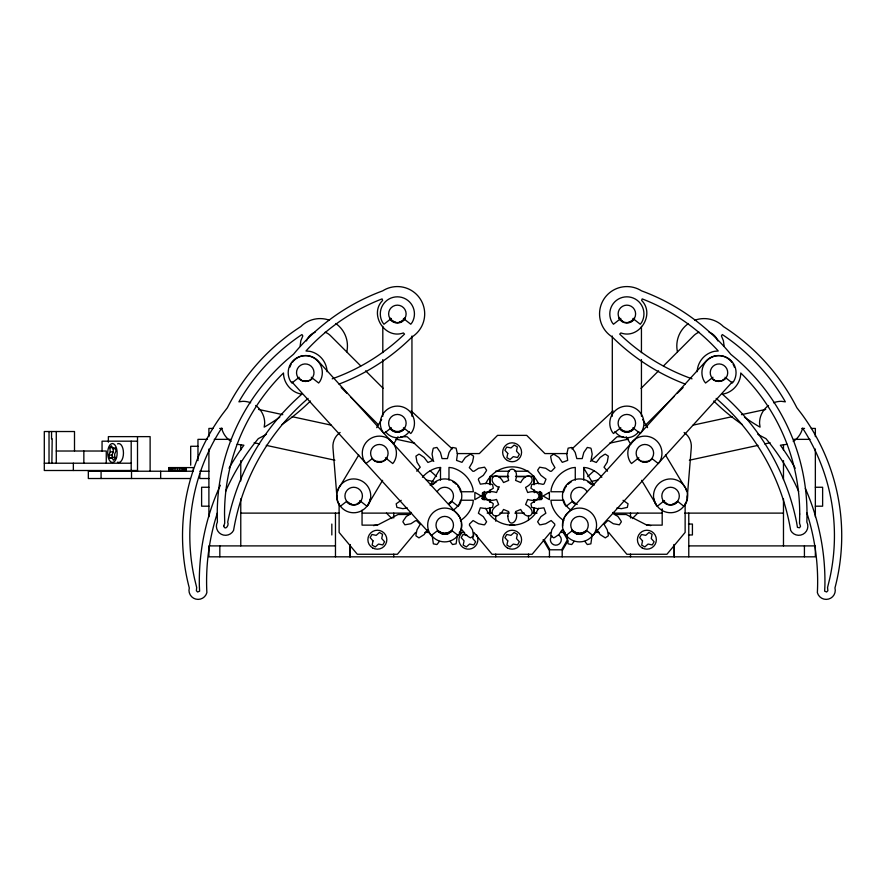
<?xml version="1.0" encoding="UTF-8"?>
<svg xmlns="http://www.w3.org/2000/svg" width="886" height="886" viewBox="0 0 886 886"><rect width="100%" height="100%" fill="white"/><g stroke="black" fill="none" stroke-linecap="round" stroke-linejoin="round"><path stroke-width="1.33" d="M489.903 484.509L489.903 476.325L508.752 476.325M534.336 484.509L534.336 476.325L515.486 476.325M687.27 497.356L691.29 447.618A16.756 16.756 0 0 0 684.114 432.479M432.158 535.421L433.365 543.838L436.931 544.547L439.39 541.401M566.929 535.421L568.136 543.838L571.703 544.547L574.15 541.401M300.155 345.905L300.83 340.733L302.824 335.927L301.938 334.565L301.019 335.163A201.753 201.753 0 0 0 240.339 399.331L238.888 401.845L242.853 401.314A21.851 21.851 0 0 1 250.683 402.765M473.633 534.313L472.77 538.544L475.638 541.767L473.811 544.923L469.58 544.059L466.346 546.928L463.19 545.1L464.065 540.87L461.196 537.636L463.013 534.491L467.243 535.354M613.134 512.363L613.5 513.526L618.074 516.627L620.82 520.68L621.374 521.788L619.358 524.811L613.333 523.737L608.704 520.702L607.497 520.802L604.053 524.357L607.242 529.817L608.239 534.612L608.317 535.842L605.293 537.868L600.143 534.568L596.732 529.662M576.321 534.114L577.251 533.328L582.534 533.693M111.824 458.239L109.72 458.239L108.812 455.083L110.252 451.849L109.809 447.618L111.392 445.802L113.009 448.659L115.114 448.659M112.577 457.187L111.968 455.083L113.397 451.849L112.965 447.618L109.809 447.618M567.937 540.814L562.2 550.749L562.2 556.829M339.316 487.378L358.741 454.994M376.694 427.661L381.656 419.399M393.772 443.808L398.013 436.754M368.044 504.621L382.619 480.334M430.175 485.306L440.707 467.786M415.6 532.42L397.393 554.271L357.324 554.271L339.116 532.42L339.116 503.813M550.372 532.42L532.154 554.271L492.084 554.271L473.877 532.42M427.517 529.662L424.106 534.568L418.956 537.868L415.933 535.842L416.01 534.612L416.996 529.817L420.197 524.357L416.752 520.802L415.545 520.702L410.916 523.737L404.891 524.811L402.875 521.788L403.418 520.68L406.165 516.627L410.75 513.526L411.115 512.363M416.752 471.197L420.23 467.199L416.996 462.171L415.933 456.146L418.956 454.13L420.053 454.684L424.106 457.431L427.938 462.47L432.534 460.642L433.088 459.568L432.058 454.13L432.977 449.324L433.365 448.161L436.931 447.452L440.442 452.469L442.048 458.594L447.43 458.594L449.036 452.469L451.727 448.382L452.547 447.452L456.113 448.161L457.42 454.13L456.567 460.41L461.96 462.337L465.371 457.431L470.532 454.13L473.556 456.146L473.467 457.386L472.482 462.171L469.292 467.642L472.725 471.197L473.932 471.297L478.562 468.262L484.587 467.188L486.602 470.211L486.06 471.319L483.313 475.361L478.728 478.473L478.362 479.625L480.334 484.166L486.602 483.313L491.409 484.232L492.583 484.631L493.292 488.197L488.275 491.697L482.438 492.97L482.15 498.685L488.275 500.302L492.361 502.993L493.292 503.802L492.583 507.368L486.602 508.686L480.334 507.822L478.407 513.227L483.313 516.627L486.602 521.788L484.587 524.811L483.357 524.722L478.562 523.737L473.091 520.547L469.536 523.991L469.436 525.199L472.482 529.817L473.556 535.842L470.532 537.868L469.425 537.315L465.371 534.568L462.259 529.994L461.108 529.618M641.01 388.422L658.608 370.813M663.503 365.929L693.816 335.606A14.575 14.575 0 0 1 699.143 332.217M644.986 425.645L674.324 396.308M677.258 393.373L683.128 387.503M632.316 518.576L637.787 513.116M571.979 448.936L613.101 410.894M590.441 461.396L617.088 436.754L623.622 436.754M587.706 476.568L594.074 470.765M441.704 533.693L446.998 533.328L447.917 534.114M299.213 377.259L291.859 383.018L290.475 381.213A17.078 17.078 0 0 1 305.26 355.607A17.078 17.078 0 0 1 320.045 381.213L318.661 383.018L311.307 377.259M391.324 318.473L383.97 324.232L382.586 322.438A17.078 17.078 0 0 1 397.371 296.821A17.078 17.078 0 0 1 412.156 322.438L410.772 324.232L403.418 318.473M391.346 427.75L383.981 433.509L382.608 431.715A17.078 17.078 0 0 1 397.393 406.098A17.078 17.078 0 0 1 412.178 431.715L410.794 433.509L403.44 427.75M372.253 458.605L365.951 463.544L364.567 461.75A17.078 17.078 0 0 1 379.352 436.133A17.078 17.078 0 0 1 394.137 461.75L392.753 463.544L385.399 457.785M346.581 501.398L340.279 506.338L338.895 504.533A17.078 17.078 0 0 1 353.68 478.927A17.078 17.078 0 0 1 368.465 504.533L367.081 506.338L359.727 500.579M620.82 318.473L613.466 324.232L612.082 322.438A17.078 17.078 0 0 1 626.867 296.821A17.078 17.078 0 0 1 641.663 322.438L640.279 324.232L632.914 318.473M437.64 530.537L431.338 535.476L429.954 533.671A17.078 17.078 0 0 1 444.739 508.066A17.078 17.078 0 0 1 459.524 533.671L458.14 535.476L451.838 530.537M620.809 427.75L613.455 433.509L612.071 431.715A17.078 17.078 0 0 1 626.856 406.098A17.078 17.078 0 0 1 641.641 431.715L640.257 433.509L632.903 427.75M712.942 377.259L705.577 383.018L704.193 381.213A17.078 17.078 0 0 1 718.989 355.607A17.078 17.078 0 0 1 733.774 381.213L732.39 383.018L725.036 377.259M572.411 501.398L566.099 506.338L564.725 504.533A17.078 17.078 0 0 1 570.019 481.807A17.078 17.078 0 0 1 593.055 485.606M638.839 457.785L631.485 463.544L630.101 461.75A17.078 17.078 0 0 1 644.886 436.133A17.078 17.078 0 0 1 659.682 461.75L658.298 463.544L651.985 458.605M572.411 530.537L566.099 535.476L564.725 533.671A17.078 17.078 0 0 1 579.51 508.066A17.078 17.078 0 0 1 594.296 533.671L592.911 535.476L586.61 530.537M664.522 500.579L657.157 506.338L655.784 504.533A17.078 17.078 0 0 1 670.569 478.927A17.078 17.078 0 0 1 685.354 504.533L683.97 506.338L677.668 501.398M793.225 441.405C797.921 438.426 801.276 433.564 802.583 428.182L804.455 431.05A197.711 197.711 0 0 1 829.728 578.613L827.557 587.54L827.867 590.74L826.627 591.992L824.644 591.172L824.899 585.867A230.393 230.393 0 0 0 805.341 488.474M401.203 500.302L396.186 503.802L396.895 507.368L402.875 508.686L407.316 507.955M373.582 525.631A14.575 14.575 0 0 1 377.358 525.132L398.058 514.5L409.974 514.5M113.009 448.659L115.125 447.795L116.033 450.952L114.604 454.186L115.036 458.416L113.452 460.233L111.835 457.375L109.72 458.239M451.771 531.478L444.739 533.516L437.706 531.478M586.543 531.478L579.51 533.516L572.478 531.478M609.601 443.199L628.44 439.124M693.029 425.147L732.058 416.697M741.471 414.659L765.703 409.421M591.128 481.486L597.851 480.035M689.352 460.222L757.984 445.37M764.718 443.919L770.1 442.756M787.045 444.285L780.344 445.226A230.393 230.393 0 0 1 795.196 468.24M212.939 428.436L208.897 428.436L208.897 436.632M219.695 428.436L222.386 428.436M801.863 428.436L804.554 428.436M811.299 428.436L815.353 428.436L815.353 436.632M400.627 436.754L407.161 436.754L433.797 461.396M207.534 439.356L197.966 439.356L197.966 460.609M214.213 439.356L230.482 439.356M793.767 439.356L810.037 439.356M137.507 441.184L102.056 441.184L102.056 451.018M197.966 446.278L190.689 446.278L190.689 465.216M56.283 451.018L106.265 451.018L106.265 463.212M110.252 451.849L113.397 451.849M457.287 453.577L479.337 453.577L497.555 435.369L526.694 435.369L544.901 453.577L566.962 453.577M108.812 455.083L111.968 455.083M111.835 457.375L114.992 457.375M44.3 463.212L131.194 463.212M168.827 467.586L193.336 467.586L193.336 471.23L88.334 471.23L88.334 478.518L190.346 478.518M137.507 470.499L44.3 470.499L44.3 431.526L74.502 431.526L74.502 450.819M199.793 471.23L208.897 471.23M495.518 471.23L509.361 471.23M514.877 471.23L528.732 471.23M493.004 476.69L490.268 476.69L490.268 484.786M498.464 476.69L508.021 476.69M516.217 476.69L525.786 476.69M531.246 476.69L533.981 476.69L533.981 484.786M208.897 478.518L199.793 478.518L199.793 473.656M208.897 487.256L201.609 487.256L201.609 506.194L208.897 506.194M815.353 487.256L822.629 487.256L822.629 506.194L815.353 506.194M481.851 498.552L484.443 498.552M539.807 498.552L542.398 498.552M241.225 513.116L339.438 513.116M362.308 513.116L411.514 513.116M487.167 513.116L491.719 513.116M499.826 513.116L509.395 513.116M514.855 513.116L524.412 513.116M532.53 513.116L537.071 513.116M612.735 513.116L661.942 513.116M684.8 513.116L783.025 513.116M614.264 514.5L626.18 514.5L646.891 525.132A14.575 14.575 0 0 1 650.656 525.631M688.444 524.047L692.42 524.047L692.42 534.967L688.444 534.967M377.358 525.132L362.053 525.132L362.053 510.181M646.891 525.132L662.185 525.132L662.185 508.819M424.87 532.42L428.846 532.42M459.313 532.42L464.607 532.42M560.96 532.42L564.936 532.42M595.403 532.42L599.379 532.42M335.473 545.898L208.897 545.898L208.897 556.829L815.353 556.829L815.353 545.898L688.776 545.898M237.204 444.285L243.905 445.226A230.393 230.393 0 0 0 229.042 468.24M258.546 409.421L282.767 414.659M292.192 416.697L331.209 425.147M395.798 439.124L414.637 443.199M254.149 442.756L259.532 443.919M266.265 445.37L334.886 460.222M426.387 480.035L433.121 481.486M563.142 529.618L561.979 529.994L558.878 534.568L554.824 537.315L553.717 537.868L550.693 535.842L551.768 529.817L554.802 525.199L554.702 523.991L551.147 520.547L545.687 523.737L540.892 524.722L539.663 524.811L537.636 521.788L540.936 516.627L545.842 513.227L543.915 507.822L537.647 508.686L531.666 507.368L530.958 503.802L531.888 502.993L535.975 500.302L542.099 498.685L541.811 492.97L535.975 491.697L530.958 488.197L531.666 484.631L532.84 484.232L537.647 483.313L543.074 484.354L544.159 483.8L545.975 479.193L540.936 475.361L538.19 471.319L537.636 470.211L539.663 467.188L545.687 468.262L550.306 471.297L551.513 471.197L554.957 467.642L551.768 462.171L550.782 457.386L550.693 456.146L553.717 454.13L558.878 457.431L562.278 462.337L567.682 460.41L566.818 454.13L568.136 448.161L571.703 447.452L572.511 448.382L575.202 452.469L576.819 458.594L582.202 458.594L583.808 452.469L587.307 447.452L590.873 448.161L591.272 449.324L592.191 454.13L591.15 459.568L591.704 460.642L596.311 462.47L600.143 457.431L604.186 454.684L605.293 454.13L608.317 456.146L607.242 462.171L604.019 467.199L607.497 471.197M616.933 507.955L621.374 508.686L627.343 507.368L628.052 503.802L623.035 500.302M231.024 441.405C226.318 438.426 222.962 433.564 221.666 428.182L219.794 431.05A197.711 197.711 0 0 0 194.521 578.613L196.681 587.54L196.382 590.74L197.622 591.992L199.605 591.172L199.35 585.867A230.393 230.393 0 0 1 220.37 485.218M451.838 501.398L458.14 506.338L459.524 504.533A17.078 17.078 0 0 0 454.23 481.807A17.078 17.078 0 0 0 431.194 485.606M430.175 470.765L436.543 476.568M411.137 410.894L452.27 448.936M360.746 365.929L330.423 335.606A14.575 14.575 0 0 0 325.107 332.217M365.63 370.813L383.239 388.422M341.121 387.503L346.991 393.373M350.9 397.282L378.289 424.671M386.462 513.116L391.922 518.576M608.649 532.42L626.856 554.271L666.925 554.271L685.133 532.42L685.133 503.813M584.86 541.401L587.307 544.547L590.873 543.838L592.081 535.421M450.099 541.401L452.547 544.547L456.113 543.838L457.32 535.421M665.508 454.994L684.933 487.378M642.594 419.399L647.555 427.661M626.236 436.754L630.467 443.808M641.63 480.334L656.194 504.621M583.542 467.786L594.074 485.306M564.116 531.977L567.306 537.503M562.953 531.855L567.483 539.707L561.658 549.796L550.007 549.796L544.17 539.707M543.085 539.707L549.453 550.749L549.453 556.829M724.095 345.905L723.408 340.733L721.414 335.927L722.312 334.565L723.22 335.163A201.753 201.753 0 0 1 783.9 399.331L785.361 401.845L781.386 401.314A21.851 21.851 0 0 0 773.556 402.765M336.979 497.356L332.948 447.618A16.756 16.756 0 0 1 340.135 432.479M815.353 449.047L815.353 516.837M804.422 545.898L804.422 556.829M783.479 444.672L783.479 449.988M783.479 460.609L783.479 479.525M783.479 498.851L783.479 545.898M688.776 513.116L688.776 556.829M641.442 326.347L641.442 352.628M641.442 359.539L641.442 416.254M630.5 513.116L630.5 517.978M630.5 554.06L630.5 556.829M612.304 336.027L612.304 416.254M583.752 480.168L583.752 467.42L587.053 467.852A29.138 29.138 0 0 1 601.827 477.266M575.269 480.168L575.269 467.42L571.968 467.852A29.138 29.138 0 0 0 551.358 488.452L550.926 491.752L563.673 491.752A16.391 16.391 0 0 1 564.803 488.74M534.336 489.958L534.336 492.682M534.336 499.494L534.336 502.218M534.336 507.667L534.336 513.116M533.981 499.626L533.981 502.329M533.981 507.722L533.981 513.116M528.51 515.851L528.51 519.949M528.51 554.093L528.51 556.829M495.728 515.807L495.728 521.189M495.728 554.06L495.728 556.829M490.268 499.626L490.268 502.329M490.268 507.722L490.268 513.116M489.903 489.958L489.903 492.682M489.903 499.494L489.903 502.218M489.903 507.667L489.903 513.116M448.98 480.168L448.98 467.42L452.281 467.852A29.138 29.138 0 0 1 472.88 488.452L473.323 491.752L460.576 491.752A16.391 16.391 0 0 0 459.435 488.74M440.497 480.168L440.497 467.42L437.197 467.852A29.138 29.138 0 0 0 422.423 477.266M411.946 336.027L411.946 416.254M393.749 513.116L393.749 517.978M393.749 554.093L393.749 556.829M382.807 326.347L382.807 352.628M382.807 359.539L382.807 416.254M335.473 513.116L335.473 556.829M331.829 524.047L331.829 534.967M240.77 444.672L240.77 449.988M240.77 460.609L240.77 480.91M240.77 498.851L240.77 545.898M219.828 545.898L219.828 556.829M208.897 449.047L208.897 516.837M186.337 467.586L186.27 471.23M186.093 467.586L186.093 471.23M184.775 467.586L184.775 471.23M183.723 467.586L183.723 471.23M182.438 467.586L182.438 471.23M180.965 467.586L180.965 471.23M179.326 467.586L179.326 471.23M177.565 467.586L177.565 471.23M175.827 467.586L175.827 471.23M174.188 467.586L174.188 471.23M172.692 467.586L172.692 471.23M171.397 467.586L171.397 471.23M170.322 467.586L170.322 471.23M169.514 467.586L169.492 471.23M169.315 467.586L169.315 471.23M169.004 467.586L168.905 471.23M160.654 471.23L160.654 478.518M150.122 471.23L150.122 436.632L108.369 436.632L108.369 442.169M137.507 436.632L137.507 471.23M131.516 471.23L131.516 478.518M131.194 441.184L131.194 470.499M101.082 471.23L101.082 478.518M83.849 451.018L83.849 463.212M73.35 463.212L73.35 470.499M56.283 431.526L56.283 463.212M51.875 463.212L52.185 438.814L51.554 438.814L51.554 431.526M49.029 431.526L49.029 463.212M461.307 522.651A16.756 16.756 0 0 1 459.391 533.261M458.217 535.089A16.756 16.756 0 0 1 432.346 536.407L293.421 383.594A16.756 16.756 0 0 1 292.059 381.877M459.103 516.505A16.756 16.756 0 0 0 457.132 513.869L318.218 361.045A16.756 16.756 0 0 0 292.347 362.363M459.635 517.457A16.756 16.756 0 0 1 461.108 521.577M289.866 367.214A16.756 16.756 0 0 1 291.173 364.201M311.95 379.053A9.104 9.104 0 0 1 299.08 378.444M452.403 530.061A9.104 9.104 0 0 1 438.005 531.257M386.983 458.095A9.104 9.104 0 0 1 372.585 459.302M566.032 535.089A16.756 16.756 0 0 0 591.903 536.407L730.817 383.594A16.756 16.756 0 0 0 732.19 381.877M565.412 534.192A16.756 16.756 0 0 1 563.551 530.238M562.765 525.93A16.756 16.756 0 0 1 562.942 522.651M563.131 521.577A16.756 16.756 0 0 1 564.615 517.457M565.146 516.505A16.756 16.756 0 0 1 567.106 513.869L706.02 361.045A16.756 16.756 0 0 1 731.902 362.363M733.076 364.201A16.756 16.756 0 0 1 734.383 367.214M725.158 378.444A9.104 9.104 0 0 1 712.3 379.053M586.244 531.257A9.104 9.104 0 0 1 571.847 530.061M651.664 459.302A9.104 9.104 0 0 1 637.267 458.095M307.785 380.67A8.373 8.373 0 0 1 303.455 380.858M301.395 380.116A8.373 8.373 0 0 1 299.601 378.854M308.073 398.401A223.106 223.106 0 0 0 233.572 530.404A9.104 9.104 0 0 1 221.29 534.28A9.104 9.104 0 0 1 217.413 522.009A204.998 204.998 0 0 1 287.407 359.373L293.51 354.256A209.041 209.041 0 0 1 382.674 290.863A27.322 27.322 0 0 1 420.407 299.202A27.322 27.322 0 0 1 412.068 336.924A209.041 209.041 0 0 1 338.984 384.103M405.456 318.096A9.104 9.104 0 0 1 389.696 318.794M327.089 371.71A21.851 21.851 0 0 0 309.978 351.343L305.98 350.989L307.951 348.851A201.753 201.753 0 0 1 381.035 299.291L382.065 298.903L382.641 300.42C368.742 314.297 384.945 339.692 403.396 332.937L404.525 334.1L403.739 334.864A201.753 201.753 0 0 1 332.206 378.831M677.114 502.329A9.104 9.104 0 0 1 662.761 500.679M687.314 495.717A16.756 16.756 0 0 1 655.43 503.182M654.987 502.174A16.756 16.756 0 0 1 654.078 499.017M685.465 488.33A16.756 16.756 0 0 1 686.672 491.387M630.799 444.141A16.756 16.756 0 0 1 635.351 439.434M647.201 461.263A8.373 8.373 0 0 1 642.859 461.34M724.637 378.854A8.373 8.373 0 0 1 722.843 380.116M720.794 380.858A8.373 8.373 0 0 1 716.464 380.67M716.165 398.401A223.106 223.106 0 0 1 790.677 530.404A9.104 9.104 0 0 0 802.949 534.28A9.104 9.104 0 0 0 806.836 522.009A204.998 204.998 0 0 0 736.842 359.373L730.74 354.256A209.041 209.041 0 0 0 641.564 290.863A27.322 27.322 0 0 0 603.842 299.202A27.322 27.322 0 0 0 612.182 336.924A209.041 209.041 0 0 0 685.266 384.103M634.553 318.794A9.104 9.104 0 0 1 618.793 318.096M697.149 371.71A21.851 21.851 0 0 1 714.271 351.343L718.258 350.989L716.298 348.851A201.753 201.753 0 0 0 643.203 299.291L642.184 298.903L641.608 300.42C655.507 314.297 639.293 339.692 620.853 332.937L619.724 334.1L620.51 334.864A201.753 201.753 0 0 0 692.032 378.831M498.563 489.205A2.603 2.603 0 0 1 499.228 486.691M306.434 340.922A14.575 14.575 0 0 1 315.139 332.217M409.31 431.515A14.575 14.575 0 0 1 385.432 431.515M806.88 512.983A223.106 223.106 0 0 1 817.368 592.645A9.104 9.104 0 0 0 828.521 599.08A9.104 9.104 0 0 0 834.966 587.927A204.998 204.998 0 0 0 801.686 414.028L796.846 407.715A209.041 209.041 0 0 0 723.441 326.591A27.322 27.322 0 0 0 694.79 320.234M798.674 491.42A223.106 223.106 0 0 0 765.936 438.625A209.041 209.041 0 0 1 757.807 434.262M742.169 424.483A209.041 209.041 0 0 1 713.784 400.993M677.458 351.831A27.322 27.322 0 0 1 688.455 323.523M768.55 405.489A21.851 21.851 0 0 0 759.535 423.176L760.055 427.141L757.541 425.69A201.753 201.753 0 0 1 744.473 417.206M563.861 520.58A29.138 29.138 0 0 1 551.358 503.536L550.926 500.236L563.673 500.236A16.391 16.391 0 0 0 564.803 503.248M709.099 332.217A14.575 14.575 0 0 1 717.815 340.922M638.806 431.515A14.575 14.575 0 0 1 614.939 431.515M370.16 499.017A16.756 16.756 0 0 1 369.252 502.174M368.82 503.182A16.756 16.756 0 0 1 336.924 495.717M337.577 491.387A16.756 16.756 0 0 1 338.784 488.33M217.358 512.983A223.106 223.106 0 0 0 206.87 592.645A9.104 9.104 0 0 1 195.717 599.08A9.104 9.104 0 0 1 189.283 587.927A204.998 204.998 0 0 1 222.552 414.028L227.403 407.715A209.041 209.041 0 0 1 300.808 326.591A27.322 27.322 0 0 1 329.459 320.234M225.565 491.42A223.106 223.106 0 0 1 258.313 438.625A209.041 209.041 0 0 0 266.442 434.262M310.465 400.993A209.041 209.041 0 0 1 282.069 424.483M335.783 323.523A27.322 27.322 0 0 1 346.791 351.831M255.7 405.489A21.851 21.851 0 0 1 264.715 423.176L264.183 427.141L266.697 425.69A201.753 201.753 0 0 0 279.766 417.206M460.388 520.58A29.138 29.138 0 0 0 472.88 503.536L473.323 500.236L460.576 500.236A16.391 16.391 0 0 1 459.435 503.248M541.014 492.195A29.138 29.138 0 0 1 541.014 499.804M538.533 508.309A29.138 29.138 0 0 1 485.716 508.309M483.235 499.804A29.138 29.138 0 0 1 483.235 492.195M485.716 483.69A29.138 29.138 0 0 1 538.533 483.69M509.594 525.354A14.575 14.575 0 0 1 514.655 525.354M577.24 504.444A8.738 8.738 0 0 1 572.566 490.678A8.738 8.738 0 0 1 587.075 491.63M575.313 503.248A8.373 8.373 0 0 1 573.585 501.919M676.483 501.919A8.373 8.373 0 0 1 672.729 504.09M666.372 503.248A8.373 8.373 0 0 1 664.644 501.919M632.781 429.101A8.373 8.373 0 0 1 620.931 429.101M437.163 491.63A8.738 8.738 0 0 1 450.919 489.814A8.738 8.738 0 0 1 449.113 503.569M450.664 501.919A8.373 8.373 0 0 1 448.925 503.248M359.605 501.919A8.373 8.373 0 0 1 357.866 503.248M351.509 504.09A8.373 8.373 0 0 1 347.755 501.919M403.307 429.101A8.373 8.373 0 0 1 391.468 429.101M574.959 503.879A9.104 9.104 0 0 1 573.065 502.44M571.315 510.192A16.391 16.391 0 0 1 565.312 504.189M565.312 487.798A16.391 16.391 0 0 1 566.497 486.015M567.915 484.409A16.391 16.391 0 0 1 571.315 481.807M587.706 481.807A16.391 16.391 0 0 1 591.095 484.409M585.424 531.057A8.373 8.373 0 0 1 573.585 531.057M634.132 318.085A8.373 8.373 0 0 1 629.038 321.983M622.681 321.153A8.373 8.373 0 0 1 619.613 318.085M633.313 429.61A9.104 9.104 0 0 1 620.433 429.61M361.488 500.679A9.104 9.104 0 0 1 347.135 502.329M388.888 439.434A16.756 16.756 0 0 1 393.439 444.141M381.39 461.34A8.373 8.373 0 0 1 377.048 461.263M451.173 502.44A9.104 9.104 0 0 1 449.291 503.879M458.937 504.189A16.391 16.391 0 0 1 452.934 510.192M433.154 484.409A16.391 16.391 0 0 1 436.543 481.807M452.934 481.807A16.391 16.391 0 0 1 456.334 484.409M457.741 486.015A16.391 16.391 0 0 1 458.937 487.798M450.664 531.057A8.373 8.373 0 0 1 438.814 531.057M404.625 318.085A8.373 8.373 0 0 1 399.542 321.983M395.2 321.983A8.373 8.373 0 0 1 390.117 318.085M403.817 429.61A9.104 9.104 0 0 1 390.936 429.61M476.613 534.967A9.469 9.469 0 0 1 473.844 547.459A9.469 9.469 0 0 1 461.163 545.798A9.469 9.469 0 0 1 461.717 533.007M117.506 443.875A9.469 4.74 -90 0 1 123.464 453.023A9.469 4.74 -90 0 1 117.506 462.171M558.568 534.978A5.46 5.46 0 0 1 560.306 542.841A5.46 5.46 0 0 1 552.321 543.893A5.46 5.46 0 0 1 551.967 535.842M350.036 544.536L350.036 556.829L350.036 544.536M484.443 491.497L484.443 499.66L484.443 491.497M539.807 491.497L539.807 499.66L539.807 491.497M674.202 544.536L674.202 556.829L674.202 544.536M507.8 516.228C508.697 530.105 520.182 519.971 515.586 511.576L520.691 509.461C527.879 523.427 539.552 511.754 525.586 504.566L527.702 499.46C542.664 504.256 542.664 487.743 527.702 492.538L525.586 487.422C539.552 480.234 527.879 468.561 520.691 482.538L515.586 480.411C520.381 465.46 503.868 465.46 508.664 480.411L503.547 482.538C496.359 468.561 484.686 480.234 498.663 487.422L496.537 492.538C481.585 487.743 481.585 504.256 496.537 499.46L498.663 504.566C484.686 511.754 496.359 523.427 503.547 509.461L508.664 511.576L507.8 516.228M799.715 514.035L799.526 523.216L800.512 526.284L799.56 527.768L797.455 527.391L796.558 522.153A230.393 230.393 0 0 0 722.721 394.436L722.367 394.137C732.578 392.841 740.762 383.25 740.762 372.995L743.21 375.398A197.711 197.711 0 0 1 799.715 514.035M223.77 525.819C224.601 531.024 229.54 525.597 227.691 522.153A230.393 230.393 0 0 1 301.528 394.436L301.882 394.137C291.671 392.841 283.476 383.25 283.487 372.995L281.039 375.398A197.711 197.711 0 0 0 224.535 514.035L224.723 523.216L223.77 525.819M373.006 540.87L372.131 545.1L375.287 546.928L378.521 544.059L382.752 544.923L384.579 541.767L381.711 538.544L382.575 534.313L379.418 532.486L376.185 535.354L371.954 534.491L370.138 537.636L373.006 540.87M507.767 453.455L506.903 457.685L510.059 459.513L513.293 456.644L517.524 457.508L519.34 454.352L516.472 451.118L517.346 446.887L514.19 445.071L510.956 447.939L506.726 447.076L504.898 450.221L507.767 453.455M507.767 540.87L506.903 545.1L510.059 546.928L513.293 544.059L517.524 544.923L519.34 541.767L516.472 538.544L517.346 534.313L514.19 532.486L510.956 535.354L506.726 534.491L504.898 537.636L507.767 540.87M642.538 540.87L641.674 545.1L644.82 546.928L648.054 544.059L652.284 544.923L654.112 541.767L651.243 538.544L652.107 534.313L648.951 532.486L645.728 535.354L641.486 534.491L639.67 537.636L642.538 540.87M481.164 495.994L474.852 499.638L474.852 492.35L481.164 495.994M549.386 492.35L543.085 495.994L549.386 499.638L549.386 492.35M185.661 471.23L185.661 467.586L185.584 471.23M299.357 379.13A8.738 8.738 0 0 0 313.799 374.568A8.738 8.738 0 0 0 302.624 364.345A8.738 8.738 0 0 0 299.357 379.13M638.817 459.491A8.738 8.738 0 0 0 653.37 455.326A8.738 8.738 0 0 0 642.483 444.805A8.738 8.738 0 0 0 638.817 459.491M714.282 380.05A8.738 8.738 0 0 0 727.716 373.061A8.738 8.738 0 0 0 714.958 364.921A8.738 8.738 0 0 0 714.282 380.05M507.39 547.902A9.469 9.469 0 0 0 521.588 539.707A9.469 9.469 0 0 0 507.39 531.5A9.469 9.469 0 0 0 507.39 547.902M372.618 547.902A9.469 9.469 0 0 0 386.828 539.707A9.469 9.469 0 0 0 372.618 531.5A9.469 9.469 0 0 0 372.618 547.902M642.151 547.902A9.469 9.469 0 0 0 656.36 539.707A9.469 9.469 0 0 0 642.151 531.5A9.469 9.469 0 0 0 642.151 547.902M507.39 460.487A9.469 9.469 0 0 0 521.588 452.292A9.469 9.469 0 0 0 507.39 444.085A9.469 9.469 0 0 0 507.39 460.487M666.194 503.569A8.738 8.738 0 0 0 679.307 495.994A8.738 8.738 0 0 0 666.194 488.43A8.738 8.738 0 0 0 666.194 503.569M622.481 430.74A8.738 8.738 0 0 0 635.594 423.176A8.738 8.738 0 0 0 622.481 415.6A8.738 8.738 0 0 0 622.481 430.74M349.305 503.569A8.738 8.738 0 0 0 362.418 495.994A8.738 8.738 0 0 0 349.305 488.43A8.738 8.738 0 0 0 349.305 503.569M391.202 429.356A8.738 8.738 0 0 0 405.832 425.435A8.738 8.738 0 0 0 395.123 414.726A8.738 8.738 0 0 0 391.202 429.356M575.136 532.707A8.738 8.738 0 0 0 588.249 525.132A8.738 8.738 0 0 0 575.136 517.568A8.738 8.738 0 0 0 575.136 532.707M622.504 321.463A8.738 8.738 0 0 0 635.616 313.899A8.738 8.738 0 0 0 622.504 306.323A8.738 8.738 0 0 0 622.504 321.463M374.856 460.709A8.738 8.738 0 0 0 388.09 453.355A8.738 8.738 0 0 0 375.11 445.569A8.738 8.738 0 0 0 374.856 460.709M440.364 532.707A8.738 8.738 0 0 0 453.477 525.132A8.738 8.738 0 0 0 440.364 517.568A8.738 8.738 0 0 0 440.364 532.707M393.007 321.463A8.738 8.738 0 0 0 406.12 313.899A8.738 8.738 0 0 0 393.007 306.323A8.738 8.738 0 0 0 393.007 321.463M116.52 457.752A9.469 4.74 -90 0 0 112.422 443.554A9.469 4.74 -90 0 0 108.325 457.752A9.469 4.74 -90 0 0 116.52 457.752"/></g></svg>
